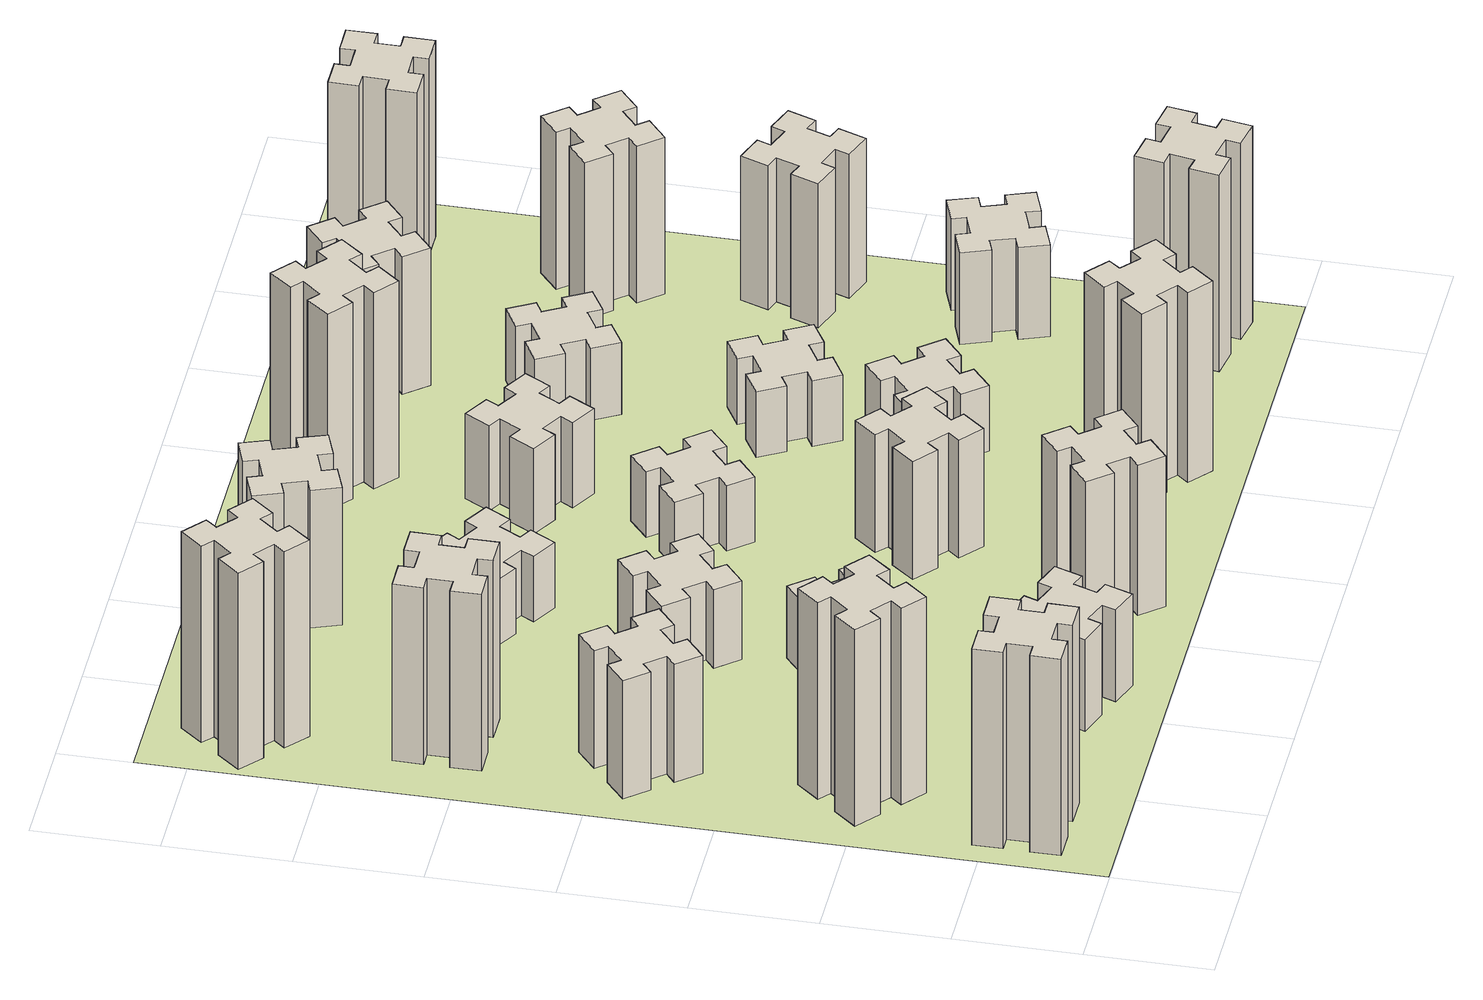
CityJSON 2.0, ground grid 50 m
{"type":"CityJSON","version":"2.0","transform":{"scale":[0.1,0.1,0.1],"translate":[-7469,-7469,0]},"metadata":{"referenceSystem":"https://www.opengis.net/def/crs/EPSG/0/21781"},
"CityObjects":{
"building1":{"type":"Building","attributes":{"class":"1000","function":"1000","usage":"1000","yearOfConstruction":2016,"roofType":"1000","measuredHeight":90,"storeysAboveGround":30,"storeysBelowGround":0},"geometry":[{"type":"Solid","lod":"1","boundaries":[[[[0,1,2,3,4,5,6,7,8,9,10,11,12,13,14,15,16,17,18,19]],[[17,16,20,21]],[[16,15,22,20]],[[15,14,23,22]],[[14,13,24,23]],[[13,12,25,24]],[[12,11,26,25]],[[11,10,27,26]],[[10,9,28,27]],[[9,8,29,28]],[[8,7,30,29]],[[7,6,31,30]],[[6,5,32,31]],[[5,4,33,32]],[[4,3,34,33]],[[3,2,35,34]],[[2,1,36,35]],[[1,0,37,36]],[[0,19,38,37]],[[19,18,39,38]],[[18,17,21,39]],[[24,25,26,27,28,29,30,31,32,33,34,35,36,37,38,39,21,20,22,23]]]]}]},
"building2":{"type":"Building","attributes":{"class":"1000","function":"1000","usage":"1000","yearOfConstruction":2016,"roofType":"1000","measuredHeight":90,"storeysAboveGround":30,"storeysBelowGround":0},"geometry":[{"type":"Solid","lod":"1","boundaries":[[[[40,41,42,43,44,45,46,47,48,49,50,51,52,53,54,55,56,57,58,59]],[[57,56,60,61]],[[56,55,62,60]],[[55,54,63,62]],[[54,53,64,63]],[[53,52,65,64]],[[52,51,66,65]],[[51,50,67,66]],[[50,49,68,67]],[[49,48,69,68]],[[48,47,70,69]],[[47,46,71,70]],[[46,45,72,71]],[[45,44,73,72]],[[44,43,74,73]],[[43,42,75,74]],[[42,41,76,75]],[[41,40,77,76]],[[40,59,78,77]],[[59,58,79,78]],[[58,57,61,79]],[[64,65,66,67,68,69,70,71,72,73,74,75,76,77,78,79,61,60,62,63]]]]}]},
"building3":{"type":"Building","attributes":{"class":"1000","function":"1000","usage":"1000","yearOfConstruction":2016,"roofType":"1000","measuredHeight":54,"storeysAboveGround":30,"storeysBelowGround":0},"geometry":[{"type":"Solid","lod":"1","boundaries":[[[[80,81,82,83,84,85,86,87,88,89,90,91,92,93,94,95,96,97,98,99]],[[97,96,100,101]],[[96,95,102,100]],[[95,94,103,102]],[[94,93,104,103]],[[93,92,105,104]],[[92,91,106,105]],[[91,90,107,106]],[[90,89,108,107]],[[89,88,109,108]],[[88,87,110,109]],[[87,86,111,110]],[[86,85,112,111]],[[85,84,113,112]],[[84,83,114,113]],[[83,82,115,114]],[[82,81,116,115]],[[81,80,117,116]],[[80,99,118,117]],[[99,98,119,118]],[[98,97,101,119]],[[104,105,106,107,108,109,110,111,112,113,114,115,116,117,118,119,101,100,102,103]]]]}]},
"building4":{"type":"Building","attributes":{"class":"1000","function":"1000","usage":"1000","yearOfConstruction":2016,"roofType":"1000","measuredHeight":81,"storeysAboveGround":30,"storeysBelowGround":0},"geometry":[{"type":"Solid","lod":"1","boundaries":[[[[120,121,122,123,124,125,126,127,128,129,130,131,132,133,134,135,136,137,138,139]],[[137,136,140,141]],[[136,135,142,140]],[[135,134,143,142]],[[134,133,144,143]],[[133,132,145,144]],[[132,131,146,145]],[[131,130,147,146]],[[130,129,148,147]],[[129,128,149,148]],[[128,127,150,149]],[[127,126,151,150]],[[126,125,152,151]],[[125,124,153,152]],[[124,123,154,153]],[[123,122,155,154]],[[122,121,156,155]],[[121,120,157,156]],[[120,139,158,157]],[[139,138,159,158]],[[138,137,141,159]],[[144,145,146,147,148,149,150,151,152,153,154,155,156,157,158,159,141,140,142,143]]]]}]},
"building5":{"type":"Building","attributes":{"class":"1000","function":"1000","usage":"1000","yearOfConstruction":2016,"roofType":"1000","measuredHeight":42,"storeysAboveGround":30,"storeysBelowGround":0},"geometry":[{"type":"Solid","lod":"1","boundaries":[[[[160,161,162,163,164,165,166,167,168,169,170,171,172,173,174,175,176,177,178,179]],[[177,176,180,181]],[[176,175,182,180]],[[175,174,183,182]],[[174,173,184,183]],[[173,172,185,184]],[[172,171,186,185]],[[171,170,187,186]],[[170,169,188,187]],[[169,168,189,188]],[[168,167,190,189]],[[167,166,191,190]],[[166,165,192,191]],[[165,164,193,192]],[[164,163,194,193]],[[163,162,195,194]],[[162,161,196,195]],[[161,160,197,196]],[[160,179,198,197]],[[179,178,199,198]],[[178,177,181,199]],[[184,185,186,187,188,189,190,191,192,193,194,195,196,197,198,199,181,180,182,183]]]]}]},
"building6":{"type":"Building","attributes":{"class":"1000","function":"1000","usage":"1000","yearOfConstruction":2016,"roofType":"1000","measuredHeight":90,"storeysAboveGround":30,"storeysBelowGround":0},"geometry":[{"type":"Solid","lod":"1","boundaries":[[[[200,201,202,203,204,205,206,207,208,209,210,211,212,213,214,215,216,217,218,219]],[[217,216,220,221]],[[216,215,222,220]],[[215,214,223,222]],[[214,213,224,223]],[[213,212,225,224]],[[212,211,226,225]],[[211,210,227,226]],[[210,209,228,227]],[[209,208,229,228]],[[208,207,230,229]],[[207,206,231,230]],[[206,205,232,231]],[[205,204,233,232]],[[204,203,234,233]],[[203,202,235,234]],[[202,201,236,235]],[[201,200,237,236]],[[200,219,238,237]],[[219,218,239,238]],[[218,217,221,239]],[[224,225,226,227,228,229,230,231,232,233,234,235,236,237,238,239,221,220,222,223]]]]}]},
"building7":{"type":"Building","attributes":{"class":"1000","function":"1000","usage":"1000","yearOfConstruction":2016,"roofType":"1000","measuredHeight":33,"storeysAboveGround":30,"storeysBelowGround":0},"geometry":[{"type":"Solid","lod":"1","boundaries":[[[[240,241,242,243,244,245,246,247,248,249,250,251,252,253,254,255,256,257,258,259]],[[257,256,260,261]],[[256,255,262,260]],[[255,254,263,262]],[[254,253,264,263]],[[253,252,265,264]],[[252,251,266,265]],[[251,250,267,266]],[[250,249,268,267]],[[249,248,269,268]],[[248,247,270,269]],[[247,246,271,270]],[[246,245,272,271]],[[245,244,273,272]],[[244,243,274,273]],[[243,242,275,274]],[[242,241,276,275]],[[241,240,277,276]],[[240,259,278,277]],[[259,258,279,278]],[[258,257,261,279]],[[264,265,266,267,268,269,270,271,272,273,274,275,276,277,278,279,261,260,262,263]]]]}]},
"building8":{"type":"Building","attributes":{"class":"1000","function":"1000","usage":"1000","yearOfConstruction":2016,"roofType":"1000","measuredHeight":36,"storeysAboveGround":30,"storeysBelowGround":0},"geometry":[{"type":"Solid","lod":"1","boundaries":[[[[280,281,282,283,284,285,286,287,288,289,290,291,292,293,294,295,296,297,298,299]],[[297,296,300,301]],[[296,295,302,300]],[[295,294,303,302]],[[294,293,304,303]],[[293,292,305,304]],[[292,291,306,305]],[[291,290,307,306]],[[290,289,308,307]],[[289,288,309,308]],[[288,287,310,309]],[[287,286,311,310]],[[286,285,312,311]],[[285,284,313,312]],[[284,283,314,313]],[[283,282,315,314]],[[282,281,316,315]],[[281,280,317,316]],[[280,299,318,317]],[[299,298,319,318]],[[298,297,301,319]],[[304,305,306,307,308,309,310,311,312,313,314,315,316,317,318,319,301,300,302,303]]]]}]},
"building9":{"type":"Building","attributes":{"class":"1000","function":"1000","usage":"1000","yearOfConstruction":2016,"roofType":"1000","measuredHeight":69,"storeysAboveGround":30,"storeysBelowGround":0},"geometry":[{"type":"Solid","lod":"1","boundaries":[[[[320,321,322,323,324,325,326,327,328,329,330,331,332,333,334,335,336,337,338,339]],[[337,336,340,341]],[[336,335,342,340]],[[335,334,343,342]],[[334,333,344,343]],[[333,332,345,344]],[[332,331,346,345]],[[331,330,347,346]],[[330,329,348,347]],[[329,328,349,348]],[[328,327,350,349]],[[327,326,351,350]],[[326,325,352,351]],[[325,324,353,352]],[[324,323,354,353]],[[323,322,355,354]],[[322,321,356,355]],[[321,320,357,356]],[[320,339,358,357]],[[339,338,359,358]],[[338,337,341,359]],[[344,345,346,347,348,349,350,351,352,353,354,355,356,357,358,359,341,340,342,343]]]]}]},
"building10":{"type":"Building","attributes":{"class":"1000","function":"1000","usage":"1000","yearOfConstruction":2016,"roofType":"1000","measuredHeight":30,"storeysAboveGround":30,"storeysBelowGround":0},"geometry":[{"type":"Solid","lod":"1","boundaries":[[[[360,361,362,363,364,365,366,367,368,369,370,371,372,373,374,375,376,377,378,379]],[[377,376,380,381]],[[376,375,382,380]],[[375,374,383,382]],[[374,373,384,383]],[[373,372,385,384]],[[372,371,386,385]],[[371,370,387,386]],[[370,369,388,387]],[[369,368,389,388]],[[368,367,390,389]],[[367,366,391,390]],[[366,365,392,391]],[[365,364,393,392]],[[364,363,394,393]],[[363,362,395,394]],[[362,361,396,395]],[[361,360,397,396]],[[360,379,398,397]],[[379,378,399,398]],[[378,377,381,399]],[[384,385,386,387,388,389,390,391,392,393,394,395,396,397,398,399,381,380,382,383]]]]}]},
"building11":{"type":"Building","attributes":{"class":"1000","function":"1000","usage":"1000","yearOfConstruction":2016,"roofType":"1000","measuredHeight":63,"storeysAboveGround":30,"storeysBelowGround":0},"geometry":[{"type":"Solid","lod":"1","boundaries":[[[[400,401,402,403,404,405,406,407,408,409,410,411,412,413,414,415,416,417,418,419]],[[417,416,420,421]],[[416,415,422,420]],[[415,414,423,422]],[[414,413,424,423]],[[413,412,425,424]],[[412,411,426,425]],[[411,410,427,426]],[[410,409,428,427]],[[409,408,429,428]],[[408,407,430,429]],[[407,406,431,430]],[[406,405,432,431]],[[405,404,433,432]],[[404,403,434,433]],[[403,402,435,434]],[[402,401,436,435]],[[401,400,437,436]],[[400,419,438,437]],[[419,418,439,438]],[[418,417,421,439]],[[424,425,426,427,428,429,430,431,432,433,434,435,436,437,438,439,421,420,422,423]]]]}]},
"building12":{"type":"Building","attributes":{"class":"1000","function":"1000","usage":"1000","yearOfConstruction":2016,"roofType":"1000","measuredHeight":54,"storeysAboveGround":30,"storeysBelowGround":0},"geometry":[{"type":"Solid","lod":"1","boundaries":[[[[440,441,442,443,444,445,446,447,448,449,450,451,452,453,454,455,456,457,458,459]],[[457,456,460,461]],[[456,455,462,460]],[[455,454,463,462]],[[454,453,464,463]],[[453,452,465,464]],[[452,451,466,465]],[[451,450,467,466]],[[450,449,468,467]],[[449,448,469,468]],[[448,447,470,469]],[[447,446,471,470]],[[446,445,472,471]],[[445,444,473,472]],[[444,443,474,473]],[[443,442,475,474]],[[442,441,476,475]],[[441,440,477,476]],[[440,459,478,477]],[[459,458,479,478]],[[458,457,461,479]],[[464,465,466,467,468,469,470,471,472,473,474,475,476,477,478,479,461,460,462,463]]]]}]},
"building13":{"type":"Building","attributes":{"class":"1000","function":"1000","usage":"1000","yearOfConstruction":2016,"roofType":"1000","measuredHeight":30,"storeysAboveGround":30,"storeysBelowGround":0},"geometry":[{"type":"Solid","lod":"1","boundaries":[[[[480,481,482,483,484,485,486,487,488,489,490,491,492,493,494,495,496,497,498,499]],[[497,496,500,501]],[[496,495,502,500]],[[495,494,503,502]],[[494,493,504,503]],[[493,492,505,504]],[[492,491,506,505]],[[491,490,507,506]],[[490,489,508,507]],[[489,488,509,508]],[[488,487,510,509]],[[487,486,511,510]],[[486,485,512,511]],[[485,484,513,512]],[[484,483,514,513]],[[483,482,515,514]],[[482,481,516,515]],[[481,480,517,516]],[[480,499,518,517]],[[499,498,519,518]],[[498,497,501,519]],[[504,505,506,507,508,509,510,511,512,513,514,515,516,517,518,519,501,500,502,503]]]]}]},
"building14":{"type":"Building","attributes":{"class":"1000","function":"1000","usage":"1000","yearOfConstruction":2016,"roofType":"1000","measuredHeight":87,"storeysAboveGround":30,"storeysBelowGround":0},"geometry":[{"type":"Solid","lod":"1","boundaries":[[[[520,521,522,523,524,525,526,527,528,529,530,531,532,533,534,535,536,537,538,539]],[[537,536,540,541]],[[536,535,542,540]],[[535,534,543,542]],[[534,533,544,543]],[[533,532,545,544]],[[532,531,546,545]],[[531,530,547,546]],[[530,529,548,547]],[[529,528,549,548]],[[528,527,550,549]],[[527,526,551,550]],[[526,525,552,551]],[[525,524,553,552]],[[524,523,554,553]],[[523,522,555,554]],[[522,521,556,555]],[[521,520,557,556]],[[520,539,558,557]],[[539,538,559,558]],[[538,537,541,559]],[[544,545,546,547,548,549,550,551,552,553,554,555,556,557,558,559,541,540,542,543]]]]}]},
"building15":{"type":"Building","attributes":{"class":"1000","function":"1000","usage":"1000","yearOfConstruction":2016,"roofType":"1000","measuredHeight":39,"storeysAboveGround":30,"storeysBelowGround":0},"geometry":[{"type":"Solid","lod":"1","boundaries":[[[[560,561,562,563,564,565,566,567,568,569,570,571,572,573,574,575,576,577,578,579]],[[577,576,580,581]],[[576,575,582,580]],[[575,574,583,582]],[[574,573,584,583]],[[573,572,585,584]],[[572,571,586,585]],[[571,570,587,586]],[[570,569,588,587]],[[569,568,589,588]],[[568,567,590,589]],[[567,566,591,590]],[[566,565,592,591]],[[565,564,593,592]],[[564,563,594,593]],[[563,562,595,594]],[[562,561,596,595]],[[561,560,597,596]],[[560,579,598,597]],[[579,578,599,598]],[[578,577,581,599]],[[584,585,586,587,588,589,590,591,592,593,594,595,596,597,598,599,581,580,582,583]]]]}]},
"building16":{"type":"Building","attributes":{"class":"1000","function":"1000","usage":"1000","yearOfConstruction":2016,"roofType":"1000","measuredHeight":90,"storeysAboveGround":30,"storeysBelowGround":0},"geometry":[{"type":"Solid","lod":"1","boundaries":[[[[600,601,602,603,604,605,606,607,608,609,610,611,612,613,614,615,616,617,618,619]],[[617,616,620,621]],[[616,615,622,620]],[[615,614,623,622]],[[614,613,624,623]],[[613,612,625,624]],[[612,611,626,625]],[[611,610,627,626]],[[610,609,628,627]],[[609,608,629,628]],[[608,607,630,629]],[[607,606,631,630]],[[606,605,632,631]],[[605,604,633,632]],[[604,603,634,633]],[[603,602,635,634]],[[602,601,636,635]],[[601,600,637,636]],[[600,619,638,637]],[[619,618,639,638]],[[618,617,621,639]],[[624,625,626,627,628,629,630,631,632,633,634,635,636,637,638,639,621,620,622,623]]]]}]},
"building17":{"type":"Building","attributes":{"class":"1000","function":"1000","usage":"1000","yearOfConstruction":2016,"roofType":"1000","measuredHeight":30,"storeysAboveGround":30,"storeysBelowGround":0},"geometry":[{"type":"Solid","lod":"1","boundaries":[[[[640,641,642,643,644,645,646,647,648,649,650,651,652,653,654,655,656,657,658,659]],[[657,656,660,661]],[[656,655,662,660]],[[655,654,663,662]],[[654,653,664,663]],[[653,652,665,664]],[[652,651,666,665]],[[651,650,667,666]],[[650,649,668,667]],[[649,648,669,668]],[[648,647,670,669]],[[647,646,671,670]],[[646,645,672,671]],[[645,644,673,672]],[[644,643,674,673]],[[643,642,675,674]],[[642,641,676,675]],[[641,640,677,676]],[[640,659,678,677]],[[659,658,679,678]],[[658,657,661,679]],[[664,665,666,667,668,669,670,671,672,673,674,675,676,677,678,679,661,660,662,663]]]]}]},
"building18":{"type":"Building","attributes":{"class":"1000","function":"1000","usage":"1000","yearOfConstruction":2016,"roofType":"1000","measuredHeight":30,"storeysAboveGround":30,"storeysBelowGround":0},"geometry":[{"type":"Solid","lod":"1","boundaries":[[[[680,681,682,683,684,685,686,687,688,689,690,691,692,693,694,695,696,697,698,699]],[[697,696,700,701]],[[696,695,702,700]],[[695,694,703,702]],[[694,693,704,703]],[[693,692,705,704]],[[692,691,706,705]],[[691,690,707,706]],[[690,689,708,707]],[[689,688,709,708]],[[688,687,710,709]],[[687,686,711,710]],[[686,685,712,711]],[[685,684,713,712]],[[684,683,714,713]],[[683,682,715,714]],[[682,681,716,715]],[[681,680,717,716]],[[680,699,718,717]],[[699,698,719,718]],[[698,697,701,719]],[[704,705,706,707,708,709,710,711,712,713,714,715,716,717,718,719,701,700,702,703]]]]}]},
"building19":{"type":"Building","attributes":{"class":"1000","function":"1000","usage":"1000","yearOfConstruction":2016,"roofType":"1000","measuredHeight":33,"storeysAboveGround":30,"storeysBelowGround":0},"geometry":[{"type":"Solid","lod":"1","boundaries":[[[[720,721,722,723,724,725,726,727,728,729,730,731,732,733,734,735,736,737,738,739]],[[737,736,740,741]],[[736,735,742,740]],[[735,734,743,742]],[[734,733,744,743]],[[733,732,745,744]],[[732,731,746,745]],[[731,730,747,746]],[[730,729,748,747]],[[729,728,749,748]],[[728,727,750,749]],[[727,726,751,750]],[[726,725,752,751]],[[725,724,753,752]],[[724,723,754,753]],[[723,722,755,754]],[[722,721,756,755]],[[721,720,757,756]],[[720,739,758,757]],[[739,738,759,758]],[[738,737,741,759]],[[744,745,746,747,748,749,750,751,752,753,754,755,756,757,758,759,741,740,742,743]]]]}]},
"building20":{"type":"Building","attributes":{"class":"1000","function":"1000","usage":"1000","yearOfConstruction":2016,"roofType":"1000","measuredHeight":90,"storeysAboveGround":30,"storeysBelowGround":0},"geometry":[{"type":"Solid","lod":"1","boundaries":[[[[760,761,762,763,764,765,766,767,768,769,770,771,772,773,774,775,776,777,778,779]],[[777,776,780,781]],[[776,775,782,780]],[[775,774,783,782]],[[774,773,784,783]],[[773,772,785,784]],[[772,771,786,785]],[[771,770,787,786]],[[770,769,788,787]],[[769,768,789,788]],[[768,767,790,789]],[[767,766,791,790]],[[766,765,792,791]],[[765,764,793,792]],[[764,763,794,793]],[[763,762,795,794]],[[762,761,796,795]],[[761,760,797,796]],[[760,779,798,797]],[[779,778,799,798]],[[778,777,781,799]],[[784,785,786,787,788,789,790,791,792,793,794,795,796,797,798,799,781,780,782,783]]]]}]},
"building21":{"type":"Building","attributes":{"class":"1000","function":"1000","usage":"1000","yearOfConstruction":2016,"roofType":"1000","measuredHeight":63,"storeysAboveGround":30,"storeysBelowGround":0},"geometry":[{"type":"Solid","lod":"1","boundaries":[[[[800,801,802,803,804,805,806,807,808,809,810,811,812,813,814,815,816,817,818,819]],[[817,816,820,821]],[[816,815,822,820]],[[815,814,823,822]],[[814,813,824,823]],[[813,812,825,824]],[[812,811,826,825]],[[811,810,827,826]],[[810,809,828,827]],[[809,808,829,828]],[[808,807,830,829]],[[807,806,831,830]],[[806,805,832,831]],[[805,804,833,832]],[[804,803,834,833]],[[803,802,835,834]],[[802,801,836,835]],[[801,800,837,836]],[[800,819,838,837]],[[819,818,839,838]],[[818,817,821,839]],[[824,825,826,827,828,829,830,831,832,833,834,835,836,837,838,839,821,820,822,823]]]]}]},
"building22":{"type":"Building","attributes":{"class":"1000","function":"1000","usage":"1000","yearOfConstruction":2016,"roofType":"1000","measuredHeight":42,"storeysAboveGround":30,"storeysBelowGround":0},"geometry":[{"type":"Solid","lod":"1","boundaries":[[[[840,841,842,843,844,845,846,847,848,849,850,851,852,853,854,855,856,857,858,859]],[[857,856,860,861]],[[856,855,862,860]],[[855,854,863,862]],[[854,853,864,863]],[[853,852,865,864]],[[852,851,866,865]],[[851,850,867,866]],[[850,849,868,867]],[[849,848,869,868]],[[848,847,870,869]],[[847,846,871,870]],[[846,845,872,871]],[[845,844,873,872]],[[844,843,874,873]],[[843,842,875,874]],[[842,841,876,875]],[[841,840,877,876]],[[840,859,878,877]],[[859,858,879,878]],[[858,857,861,879]],[[864,865,866,867,868,869,870,871,872,873,874,875,876,877,878,879,861,860,862,863]]]]}]},
"building23":{"type":"Building","attributes":{"class":"1000","function":"1000","usage":"1000","yearOfConstruction":2016,"roofType":"1000","measuredHeight":66,"storeysAboveGround":30,"storeysBelowGround":0},"geometry":[{"type":"Solid","lod":"1","boundaries":[[[[880,881,882,883,884,885,886,887,888,889,890,891,892,893,894,895,896,897,898,899]],[[897,896,900,901]],[[896,895,902,900]],[[895,894,903,902]],[[894,893,904,903]],[[893,892,905,904]],[[892,891,906,905]],[[891,890,907,906]],[[890,889,908,907]],[[889,888,909,908]],[[888,887,910,909]],[[887,886,911,910]],[[886,885,912,911]],[[885,884,913,912]],[[884,883,914,913]],[[883,882,915,914]],[[882,881,916,915]],[[881,880,917,916]],[[880,899,918,917]],[[899,898,919,918]],[[898,897,901,919]],[[904,905,906,907,908,909,910,911,912,913,914,915,916,917,918,919,901,900,902,903]]]]}]},
"building24":{"type":"Building","attributes":{"class":"1000","function":"1000","usage":"1000","yearOfConstruction":2016,"roofType":"1000","measuredHeight":72,"storeysAboveGround":30,"storeysBelowGround":0},"geometry":[{"type":"Solid","lod":"1","boundaries":[[[[920,921,922,923,924,925,926,927,928,929,930,931,932,933,934,935,936,937,938,939]],[[937,936,940,941]],[[936,935,942,940]],[[935,934,943,942]],[[934,933,944,943]],[[933,932,945,944]],[[932,931,946,945]],[[931,930,947,946]],[[930,929,948,947]],[[929,928,949,948]],[[928,927,950,949]],[[927,926,951,950]],[[926,925,952,951]],[[925,924,953,952]],[[924,923,954,953]],[[923,922,955,954]],[[922,921,956,955]],[[921,920,957,956]],[[920,939,958,957]],[[939,938,959,958]],[[938,937,941,959]],[[944,945,946,947,948,949,950,951,952,953,954,955,956,957,958,959,941,940,942,943]]]]}]},
"building25":{"type":"Building","attributes":{"class":"1000","function":"1000","usage":"1000","yearOfConstruction":2016,"roofType":"1000","measuredHeight":90,"storeysAboveGround":30,"storeysBelowGround":0},"geometry":[{"type":"Solid","lod":"1","boundaries":[[[[960,961,962,963,964,965,966,967,968,969,970,971,972,973,974,975,976,977,978,979]],[[977,976,980,981]],[[976,975,982,980]],[[975,974,983,982]],[[974,973,984,983]],[[973,972,985,984]],[[972,971,986,985]],[[971,970,987,986]],[[970,969,988,987]],[[969,968,989,988]],[[968,967,990,989]],[[967,966,991,990]],[[966,965,992,991]],[[965,964,993,992]],[[964,963,994,993]],[[963,962,995,994]],[[962,961,996,995]],[[961,960,997,996]],[[960,979,998,997]],[[979,978,999,998]],[[978,977,981,999]],[[984,985,986,987,988,989,990,991,992,993,994,995,996,997,998,999,981,980,982,983]]]]}]},
"landuse1":{"type":"LandUse","attributes":{"name":"plot1","function":"1010"},"geometry":[{"type":"MultiSurface","lod":"1","boundaries":[[[1000,1001,1002,1003]]]}]}
},
"vertices":[
[165,425,0],[165,325,0],[105,325,0],[105,205,0],[225,205,0],[225,265,0],[325,265,0],[325,205,0],[445,205,0],[445,325,0],[385,325,0],[385,425,0],[445,425,0],[445,545,0],[325,545,0],[325,485,0],[225,485,0],[225,545,0],[105,545,0],[105,425,0],[225,485,900],[225,545,900],[325,485,900],[325,545,900],[445,545,900],[445,425,900],[385,425,900],[385,325,900],[445,325,900],[445,205,900],[325,205,900],[325,265,900],[225,265,900],[225,205,900],[105,205,900],[105,325,900],[165,325,900],[165,425,900],[105,425,900],[105,545,900],
[484,1067,0],[408,1132,0],[446,1178,0],[354,1255,0],[277,1163,0],[323,1124,0],[259,1048,0],[213,1086,0],[136,994,0],[228,917,0],[266,963,0],[343,899,0],[304,853,0],[396,776,0],[473,868,0],[427,906,0],[492,983,0],[538,944,0],[615,1036,0],[523,1113,0],[492,983,900],[538,944,900],[427,906,900],[473,868,900],[396,776,900],[304,853,900],[343,899,900],[266,963,900],[228,917,900],[136,994,900],[213,1086,900],[259,1048,900],[323,1124,900],[277,1163,900],[354,1255,900],[446,1178,900],[408,1132,900],[484,1067,900],[523,1113,900],[615,1036,900],
[492,1888,0],[427,1964,0],[473,2003,0],[396,2095,0],[304,2018,0],[343,1972,0],[266,1907,0],[228,1953,0],[136,1876,0],[213,1784,0],[259,1823,0],[323,1746,0],[277,1708,0],[354,1616,0],[446,1693,0],[408,1739,0],[484,1803,0],[523,1757,0],[615,1834,0],[538,1926,0],[484,1803,540],[523,1757,540],[408,1739,540],[446,1693,540],[354,1616,540],[277,1708,540],[323,1746,540],[259,1823,540],[213,1784,540],[136,1876,540],[228,1953,540],[266,1907,540],[343,1972,540],[304,2018,540],[396,2095,540],[473,2003,540],[427,1964,540],[492,1888,540],[538,1926,540],[615,1834,540],
[485,2545,0],[485,2645,0],[545,2645,0],[545,2765,0],[425,2765,0],[425,2705,0],[325,2705,0],[325,2765,0],[205,2765,0],[205,2645,0],[265,2645,0],[265,2545,0],[205,2545,0],[205,2425,0],[325,2425,0],[325,2485,0],[425,2485,0],[425,2425,0],[545,2425,0],[545,2545,0],[425,2485,810],[425,2425,810],[325,2485,810],[325,2425,810],[205,2425,810],[205,2545,810],[265,2545,810],[265,2645,810],[205,2645,810],[205,2765,810],[325,2765,810],[325,2705,810],[425,2705,810],[425,2765,810],[545,2765,810],[545,2645,810],[485,2645,810],[485,2545,810],[545,2545,810],[545,2425,810],
[1029,460,0],[995,366,0],[939,387,0],[897,274,0],[1010,233,0],[1031,289,0],[1125,255,0],[1104,199,0],[1217,157,0],[1258,270,0],[1202,291,0],[1236,385,0],[1292,364,0],[1333,477,0],[1220,518,0],[1200,462,0],[1106,496,0],[1127,552,0],[1014,593,0],[973,480,0],[1106,496,420],[1127,552,420],[1200,462,420],[1220,518,420],[1333,477,420],[1292,364,420],[1236,385,420],[1202,291,420],[1258,270,420],[1217,157,420],[1104,199,420],[1125,255,420],[1031,289,420],[1010,233,420],[897,274,420],[939,387,420],[995,366,420],[1029,460,420],[973,480,420],[1014,593,420],
[384,3387,0],[308,3452,0],[346,3498,0],[254,3575,0],[177,3483,0],[223,3444,0],[159,3368,0],[113,3406,0],[36,3314,0],[128,3237,0],[166,3283,0],[243,3219,0],[204,3173,0],[296,3096,0],[373,3188,0],[327,3226,0],[392,3303,0],[438,3264,0],[515,3356,0],[423,3433,0],[392,3303,900],[438,3264,900],[327,3226,900],[373,3188,900],[296,3096,900],[204,3173,900],[243,3219,900],[166,3283,900],[128,3237,900],[36,3314,900],[113,3406,900],[159,3368,900],[223,3444,900],[177,3483,900],[254,3575,900],[346,3498,900],[308,3452,900],[384,3387,900],[423,3433,900],[515,3356,900],
[1083,1332,0],[1006,1267,0],[968,1313,0],[876,1236,0],[953,1144,0],[999,1183,0],[1063,1106,0],[1017,1068,0],[1094,976,0],[1186,1053,0],[1148,1099,0],[1224,1163,0],[1263,1117,0],[1355,1194,0],[1278,1286,0],[1232,1248,0],[1167,1324,0],[1213,1363,0],[1136,1455,0],[1044,1378,0],[1167,1324,330],[1213,1363,330],[1232,1248,330],[1278,1286,330],[1355,1194,330],[1263,1117,330],[1224,1163,330],[1148,1099,330],[1186,1053,330],[1094,976,330],[1017,1068,330],[1063,1106,330],[999,1183,330],[953,1144,330],[876,1236,330],[968,1313,330],[1006,1267,330],[1083,1332,330],[1044,1378,330],[1136,1455,330],
[1083,1972,0],[1006,1907,0],[968,1953,0],[876,1876,0],[953,1784,0],[999,1823,0],[1063,1746,0],[1017,1708,0],[1094,1616,0],[1186,1693,0],[1148,1739,0],[1224,1803,0],[1263,1757,0],[1355,1834,0],[1278,1926,0],[1232,1888,0],[1167,1964,0],[1213,2003,0],[1136,2095,0],[1044,2018,0],[1167,1964,360],[1213,2003,360],[1232,1888,360],[1278,1926,360],[1355,1834,360],[1263,1757,360],[1224,1803,360],[1148,1739,360],[1186,1693,360],[1094,1616,360],[1017,1708,360],[1063,1746,360],[999,1823,360],[953,1784,360],[876,1876,360],[968,1953,360],[1006,1907,360],[1083,1972,360],[1044,2018,360],[1136,2095,360],
[1639,343,0],[1703,266,0],[1657,228,0],[1734,136,0],[1826,213,0],[1788,259,0],[1864,323,0],[1903,277,0],[1995,354,0],[1918,446,0],[1872,408,0],[1807,484,0],[1853,523,0],[1776,615,0],[1684,538,0],[1723,492,0],[1646,427,0],[1608,473,0],[1516,396,0],[1593,304,0],[1646,427,690],[1608,473,690],[1723,492,690],[1684,538,690],[1776,615,690],[1853,523,690],[1807,484,690],[1872,408,690],[1918,446,690],[1995,354,690],[1903,277,690],[1864,323,690],[1788,259,690],[1826,213,690],[1734,136,690],[1657,228,690],[1703,266,690],[1639,343,690],[1593,304,690],[1516,396,690],
[1314,2666,0],[1227,2716,0],[1257,2768,0],[1153,2828,0],[1093,2724,0],[1145,2694,0],[1095,2607,0],[1043,2637,0],[983,2533,0],[1087,2473,0],[1117,2525,0],[1204,2475,0],[1174,2423,0],[1278,2363,0],[1338,2467,0],[1286,2497,0],[1336,2584,0],[1388,2554,0],[1448,2658,0],[1344,2718,0],[1336,2584,300],[1388,2554,300],[1286,2497,300],[1338,2467,300],[1278,2363,300],[1174,2423,300],[1204,2475,300],[1117,2525,300],[1087,2473,300],[983,2533,300],[1043,2637,300],[1095,2607,300],[1145,2694,300],[1093,2724,300],[1153,2828,300],[1257,2768,300],[1227,2716,300],[1314,2666,300],[1344,2718,300],[1448,2658,300],
[1125,3456,0],[1031,3422,0],[1010,3478,0],[897,3437,0],[939,3324,0],[995,3345,0],[1029,3251,0],[973,3230,0],[1014,3117,0],[1127,3159,0],[1106,3215,0],[1200,3249,0],[1220,3193,0],[1333,3234,0],[1292,3347,0],[1236,3326,0],[1202,3420,0],[1258,3440,0],[1217,3553,0],[1104,3512,0],[1202,3420,630],[1258,3440,630],[1236,3326,630],[1292,3347,630],[1333,3234,630],[1220,3193,630],[1200,3249,630],[1106,3215,630],[1127,3159,630],[1014,3117,630],[973,3230,630],[1029,3251,630],[995,3345,630],[939,3324,630],[897,3437,630],[1010,3478,630],[1031,3422,630],[1125,3456,630],[1104,3512,630],[1217,3553,630],
[1846,1063,0],[1923,999,0],[1884,953,0],[1976,876,0],[2053,968,0],[2007,1006,0],[2072,1083,0],[2118,1044,0],[2195,1136,0],[2103,1213,0],[2064,1167,0],[1988,1232,0],[2026,1278,0],[1934,1355,0],[1857,1263,0],[1903,1224,0],[1839,1148,0],[1793,1186,0],[1716,1094,0],[1808,1017,0],[1839,1148,540],[1793,1186,540],[1903,1224,540],[1857,1263,540],[1934,1355,540],[2026,1278,540],[1988,1232,540],[2064,1167,540],[2103,1213,540],[2195,1136,540],[2118,1044,540],[2072,1083,540],[2007,1006,540],[2053,968,540],[1976,876,540],[1884,953,540],[1923,999,540],[1846,1063,540],[1808,1017,540],[1716,1094,540],
[1972,1988,0],[1907,2064,0],[1953,2103,0],[1876,2195,0],[1784,2118,0],[1823,2072,0],[1746,2007,0],[1708,2053,0],[1616,1976,0],[1693,1884,0],[1739,1923,0],[1803,1846,0],[1757,1808,0],[1834,1716,0],[1926,1793,0],[1888,1839,0],[1964,1903,0],[2003,1857,0],[2095,1934,0],[2018,2026,0],[1964,1903,300],[2003,1857,300],[1888,1839,300],[1926,1793,300],[1834,1716,300],[1757,1808,300],[1803,1846,300],[1739,1923,300],[1693,1884,300],[1616,1976,300],[1708,2053,300],[1746,2007,300],[1823,2072,300],[1784,2118,300],[1876,2195,300],[1953,2103,300],[1907,2064,300],[1972,1988,300],[2018,2026,300],[2095,1934,300],
[2486,323,0],[2563,259,0],[2524,213,0],[2616,136,0],[2693,228,0],[2647,266,0],[2712,343,0],[2758,304,0],[2835,396,0],[2743,473,0],[2704,427,0],[2628,492,0],[2666,538,0],[2574,615,0],[2497,523,0],[2543,484,0],[2479,408,0],[2433,446,0],[2356,354,0],[2448,277,0],[2479,408,870],[2433,446,870],[2543,484,870],[2497,523,870],[2574,615,870],[2666,538,870],[2628,492,870],[2704,427,870],[2743,473,870],[2835,396,870],[2758,304,870],[2712,343,870],[2647,266,870],[2693,228,870],[2616,136,870],[2524,213,870],[2563,259,870],[2486,323,870],[2448,277,870],[2356,354,870],
[2026,2497,0],[2076,2584,0],[2128,2554,0],[2188,2658,0],[2084,2718,0],[2054,2666,0],[1967,2716,0],[1997,2768,0],[1893,2828,0],[1833,2724,0],[1885,2694,0],[1835,2607,0],[1783,2637,0],[1723,2533,0],[1827,2473,0],[1857,2525,0],[1944,2475,0],[1914,2423,0],[2018,2363,0],[2078,2467,0],[1944,2475,390],[1914,2423,390],[1857,2525,390],[1827,2473,390],[1723,2533,390],[1783,2637,390],[1835,2607,390],[1885,2694,390],[1833,2724,390],[1893,2828,390],[1997,2768,390],[1967,2716,390],[2054,2666,390],[2084,2718,390],[2188,2658,390],[2128,2554,390],[2076,2584,390],[2026,2497,390],[2078,2467,390],[2018,2363,390],
[1846,3283,0],[1923,3219,0],[1884,3173,0],[1976,3096,0],[2053,3188,0],[2007,3226,0],[2072,3303,0],[2118,3264,0],[2195,3356,0],[2103,3433,0],[2064,3387,0],[1988,3452,0],[2026,3498,0],[1934,3575,0],[1857,3483,0],[1903,3444,0],[1839,3368,0],[1793,3406,0],[1716,3314,0],[1808,3237,0],[1839,3368,900],[1793,3406,900],[1903,3444,900],[1857,3483,900],[1934,3575,900],[2026,3498,900],[1988,3452,900],[2064,3387,900],[2103,3433,900],[2195,3356,900],[2118,3264,900],[2072,3303,900],[2007,3226,900],[2053,3188,900],[1976,3096,900],[1884,3173,900],[1923,3219,900],[1846,3283,900],[1808,3237,900],[1716,3314,900],
[2628,1099,0],[2704,1163,0],[2743,1117,0],[2835,1194,0],[2758,1286,0],[2712,1248,0],[2647,1324,0],[2693,1363,0],[2616,1455,0],[2524,1378,0],[2563,1332,0],[2486,1267,0],[2448,1313,0],[2356,1236,0],[2433,1144,0],[2479,1183,0],[2543,1106,0],[2497,1068,0],[2574,976,0],[2666,1053,0],[2543,1106,300],[2497,1068,300],[2479,1183,300],[2433,1144,300],[2356,1236,300],[2448,1313,300],[2486,1267,300],[2563,1332,300],[2524,1378,300],[2616,1455,300],[2693,1363,300],[2647,1324,300],[2712,1248,300],[2758,1286,300],[2835,1194,300],[2743,1117,300],[2704,1163,300],[2628,1099,300],[2666,1053,300],[2574,976,300],
[2475,1744,0],[2525,1657,0],[2473,1627,0],[2533,1523,0],[2637,1583,0],[2607,1635,0],[2694,1685,0],[2724,1633,0],[2828,1693,0],[2768,1797,0],[2716,1767,0],[2666,1854,0],[2718,1884,0],[2658,1988,0],[2554,1928,0],[2584,1876,0],[2497,1826,0],[2467,1878,0],[2363,1818,0],[2423,1714,0],[2497,1826,300],[2467,1878,300],[2584,1876,300],[2554,1928,300],[2658,1988,300],[2718,1884,300],[2666,1854,300],[2716,1767,300],[2768,1797,300],[2828,1693,300],[2724,1633,300],[2694,1685,300],[2607,1635,300],[2637,1583,300],[2533,1523,300],[2473,1627,300],[2525,1657,300],[2475,1744,300],[2423,1714,300],[2363,1818,300],
[2475,2584,0],[2525,2497,0],[2473,2467,0],[2533,2363,0],[2637,2423,0],[2607,2475,0],[2694,2525,0],[2724,2473,0],[2828,2533,0],[2768,2637,0],[2716,2607,0],[2666,2694,0],[2718,2724,0],[2658,2828,0],[2554,2768,0],[2584,2716,0],[2497,2666,0],[2467,2718,0],[2363,2658,0],[2423,2554,0],[2497,2666,330],[2467,2718,330],[2584,2716,330],[2554,2768,330],[2658,2828,330],[2718,2724,330],[2666,2694,330],[2716,2607,330],[2768,2637,330],[2828,2533,330],[2724,2473,330],[2694,2525,330],[2607,2475,330],[2637,2423,330],[2533,2363,330],[2473,2467,330],[2525,2497,330],[2475,2584,330],[2423,2554,330],[2363,2658,330],
[3504,475,0],[3405,492,0],[3416,551,0],[3297,572,0],[3277,454,0],[3336,444,0],[3318,345,0],[3259,356,0],[3238,237,0],[3357,217,0],[3367,276,0],[3465,258,0],[3455,199,0],[3573,178,0],[3594,297,0],[3535,307,0],[3552,405,0],[3611,395,0],[3632,513,0],[3514,534,0],[3552,405,900],[3611,395,900],[3535,307,900],[3594,297,900],[3573,178,900],[3455,199,900],[3465,258,900],[3367,276,900],[3357,217,900],[3238,237,900],[3259,356,900],[3318,345,900],[3336,444,900],[3277,454,900],[3297,572,900],[3416,551,900],[3405,492,900],[3504,475,900],[3514,534,900],[3632,513,900],
[2712,3368,0],[2647,3444,0],[2693,3483,0],[2616,3575,0],[2524,3498,0],[2563,3452,0],[2486,3387,0],[2448,3433,0],[2356,3356,0],[2433,3264,0],[2479,3303,0],[2543,3226,0],[2497,3188,0],[2574,3096,0],[2666,3173,0],[2628,3219,0],[2704,3283,0],[2743,3237,0],[2835,3314,0],[2758,3406,0],[2704,3283,630],[2743,3237,630],[2628,3219,630],[2666,3173,630],[2574,3096,630],[2497,3188,630],[2543,3226,630],[2479,3303,630],[2433,3264,630],[2356,3356,630],[2448,3433,630],[2486,3387,630],[2563,3452,630],[2524,3498,630],[2616,3575,630],[2693,3483,630],[2647,3444,630],[2712,3368,630],[2758,3406,630],[2835,3314,630],
[3426,995,0],[3520,1029,0],[3540,973,0],[3653,1014,0],[3612,1127,0],[3556,1106,0],[3522,1200,0],[3578,1220,0],[3537,1333,0],[3424,1292,0],[3445,1236,0],[3351,1202,0],[3330,1258,0],[3217,1217,0],[3259,1104,0],[3315,1125,0],[3349,1031,0],[3293,1010,0],[3334,897,0],[3447,939,0],[3349,1031,420],[3293,1010,420],[3315,1125,420],[3259,1104,420],[3217,1217,420],[3330,1258,420],[3351,1202,420],[3445,1236,420],[3424,1292,420],[3537,1333,420],[3578,1220,420],[3522,1200,420],[3556,1106,420],[3612,1127,420],[3653,1014,420],[3540,973,420],[3520,1029,420],[3426,995,420],[3447,939,420],[3334,897,420],
[3520,1942,0],[3426,1976,0],[3447,2032,0],[3334,2073,0],[3293,1960,0],[3349,1940,0],[3315,1846,0],[3259,1867,0],[3217,1754,0],[3330,1713,0],[3351,1769,0],[3445,1735,0],[3424,1679,0],[3537,1637,0],[3578,1750,0],[3522,1771,0],[3556,1865,0],[3612,1844,0],[3653,1957,0],[3540,1998,0],[3556,1865,660],[3612,1844,660],[3522,1771,660],[3578,1750,660],[3537,1637,660],[3424,1679,660],[3445,1735,660],[3351,1769,660],[3330,1713,660],[3217,1754,660],[3259,1867,660],[3315,1846,660],[3349,1940,660],[3293,1960,660],[3334,2073,660],[3447,2032,660],[3426,1976,660],[3520,1942,660],[3540,1998,660],[3653,1957,660],
[3219,2563,0],[3283,2486,0],[3237,2448,0],[3314,2356,0],[3406,2433,0],[3368,2479,0],[3444,2543,0],[3483,2497,0],[3575,2574,0],[3498,2666,0],[3452,2628,0],[3387,2704,0],[3433,2743,0],[3356,2835,0],[3264,2758,0],[3303,2712,0],[3226,2647,0],[3188,2693,0],[3096,2616,0],[3173,2524,0],[3226,2647,720],[3188,2693,720],[3303,2712,720],[3264,2758,720],[3356,2835,720],[3433,2743,720],[3387,2704,720],[3452,2628,720],[3498,2666,720],[3575,2574,720],[3483,2497,720],[3444,2543,720],[3368,2479,720],[3406,2433,720],[3314,2356,720],[3237,2448,720],[3283,2486,720],[3219,2563,720],[3173,2524,720],[3096,2616,720],
[3285,3325,0],[3385,3325,0],[3385,3265,0],[3505,3265,0],[3505,3385,0],[3445,3385,0],[3445,3485,0],[3505,3485,0],[3505,3605,0],[3385,3605,0],[3385,3545,0],[3285,3545,0],[3285,3605,0],[3165,3605,0],[3165,3485,0],[3225,3485,0],[3225,3385,0],[3165,3385,0],[3165,3265,0],[3285,3265,0],[3225,3385,900],[3165,3385,900],[3225,3485,900],[3165,3485,900],[3165,3605,900],[3285,3605,900],[3285,3545,900],[3385,3545,900],[3385,3605,900],[3505,3605,900],[3505,3485,900],[3445,3485,900],[3445,3385,900],[3505,3385,900],[3505,3265,900],[3385,3265,900],[3385,3325,900],[3285,3325,900],[3285,3265,900],[3165,3265,900],
[5,3705,0],[3705,3705,0],[3705,5,0],[5,5,0]
]}
